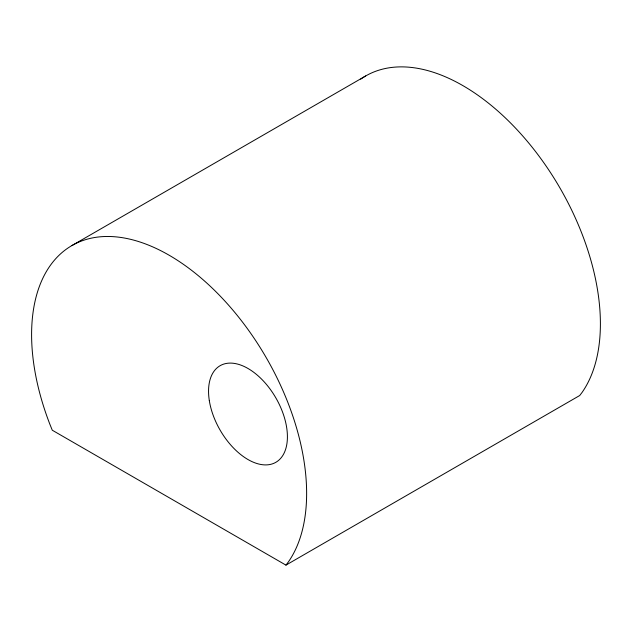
<?xml version="1.0" encoding="UTF-8"?>
<svg xmlns="http://www.w3.org/2000/svg" width="632" height="632" viewBox="0 0 632 632"><rect width="100%" height="100%" fill="white"/><g stroke="black" fill="none" stroke-linecap="round" stroke-linejoin="round"><path stroke-width="0.95" d="M285.948 565.127L288.208 562.164A194.482 112.283 60 0 0 169.115 255.217A194.482 112.283 60 0 0 50.023 424.649L52.29 430.226L285.948 565.127L579.71 395.521L581.977 392.559A194.482 112.283 60 0 0 543.71 162.606A194.482 112.283 60 0 0 360.69 79.15M71.874 245.587L365.644 75.982M209.295 400.475A55.766 32.193 60 0 0 273.925 463.272A55.766 32.193 60 0 0 260.724 378.276A55.766 32.193 60 0 0 209.295 400.475"/></g></svg>
